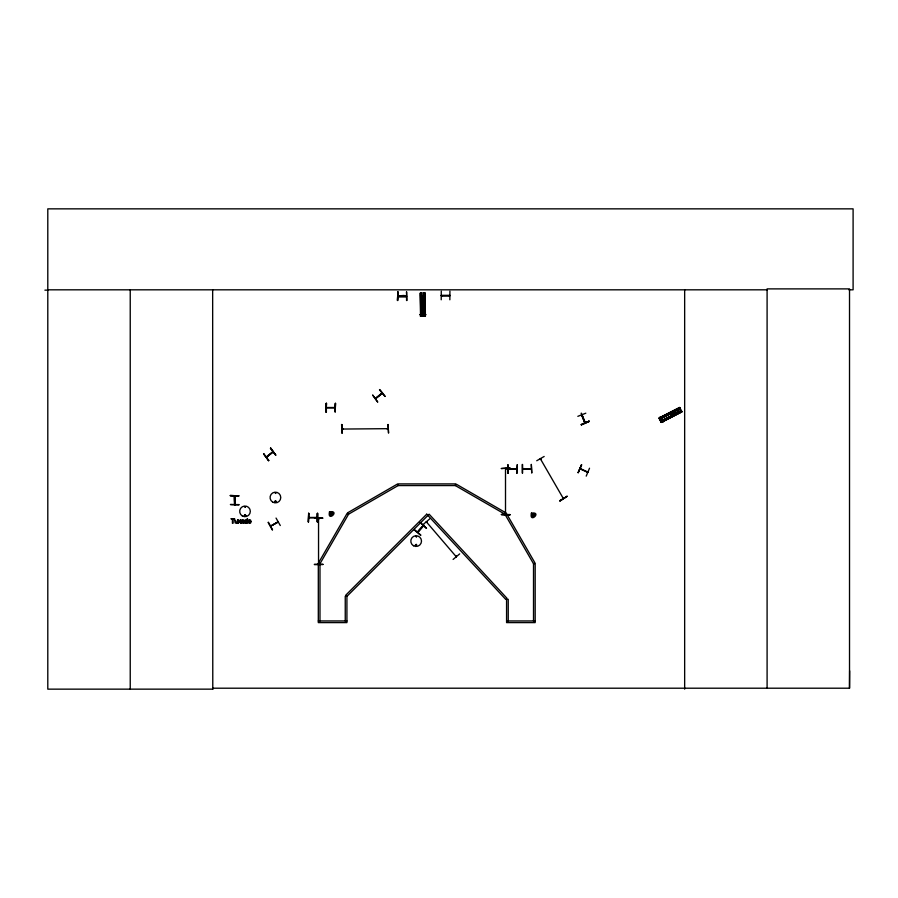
<?xml version="1.0" encoding="UTF-8"?>
<svg xmlns="http://www.w3.org/2000/svg" width="898" height="898" viewBox="0 0 898 898"><rect width="100%" height="100%" fill="white"/><g stroke="black" fill="none" stroke-linecap="round" stroke-linejoin="round"><path stroke-width="1.35" d="M848.902 289.818L853.1 289.818L853.1 208.852L47.796 208.852L47.796 689.148L212.781 689.148L212.669 688.205L849.519 688.205L849.643 670.84M266.257 456.902L272.857 451.604M581.691 414.932C590.906 438.74 578.132 403.808 581.994 415.662M234.771 495.909C234.344 517.36 236.039 493.036 234.378 496.695M234.524 504.508L234.513 503.554L234.816 504.496M318.543 564.135L318.532 563.181L318.835 564.135M505.843 513.667L505.9 514.262M245.457 507.022L244.548 506.775L245.412 507.011M245.569 515.519C244.537 513.42 244.29 516.979 245.446 515.62M245.749 515.564C244.514 512.354 243.695 518.146 245.828 515.362M274.844 501.522C276.573 499.95 275.394 503.048 274.979 501.78M415.325 545.108C417.48 542.594 416.605 547.578 415.404 545.299M416.56 536.746L415.74 536.409L416.526 536.847M415.594 544.951C416.852 546.927 416.515 543.627 415.785 544.738M427.122 522.153L426.326 521.817M455.656 556.176L456.476 556.468L455.881 555.862M331.07 515.272L332.844 514.026L331.609 512.264L329.835 513.499L331.07 515.272L331.295 514.004M331.384 513.521L331.609 512.264M532.985 516.597L533.21 515.34L531.818 515.62L532.985 516.597L534.422 516.081L534.231 513.925L532.076 514.116L531.818 515.62M533.21 515.34L533.513 513.589M278.043 521.693L270.713 526.116L278.167 522.03M234.816 496.695C232.773 492.643 236.028 518.326 234.861 496.01M318.487 563.36L318.543 564.045L318.543 518.18M318.88 563.955L318.925 563.36M505.9 468.666L505.855 469.272M505.462 513.667L505.507 514.352L505.507 468.498M417.738 532.289C433.128 515.542 414.607 533.378 418.322 531.65M456.229 556.704L456.016 555.873M276.146 501.937C275.664 498.457 273.531 503.89 276.169 501.724M422.632 315.995L423.227 315.007M578.121 472.617L581.545 464.749L578.177 472.64M580.018 469.014L580.883 468.969M586.966 471.944L587.876 472.011M589.526 468.217L586.214 476.131M532.267 516.26L533.289 514.857M343.047 428.963L342.093 428.975M509.211 468.936L508.257 469.239M326.479 407.512L335.066 407.512M441.277 295.341L442.052 295.734M540.304 458.755L541.079 459.383L540.641 458.552M563.574 498.356L563.136 497.526M275.753 493.384L275.192 492.654L275.63 493.429M585.238 422.711L584.587 422.139M342.093 428.672L343.047 428.66M342.273 429.053L388.048 428.672M342.957 429.042L342.183 428.672M508.257 468.947L509.121 468.936M508.347 468.947L516.844 469.284L508.212 469.373M516.002 468.857L516.821 469.227L508.436 469.284M273.003 452.042L266.482 457.138M376.183 398.218L375.712 398.589M405.638 296.059L406.502 296.059M406.323 296.452L398.095 296.452M441.367 295.341L449.741 295.319M449.741 295.678L441.457 295.734M330.363 514.936L331.182 513.948M331.497 513.577L332.316 512.601M534.231 513.925L533.412 514.913L534.68 514.576M414.068 529.741L420.623 535.287M422.958 525.656L422.891 526.385M417.806 532.346L423.418 525.779M375.42 398.218L381.987 393.122L381.392 393.481M660.501 420.309L661.141 419.332L661.411 419.95M423.16 524.488L429.671 518.909M453.108 559.432L459.664 553.886M318.487 519.089L318.835 518.18M505.81 469.351L505.855 468.52M266.403 457.284L273.172 451.919M268.569 460.73L263.597 453.726L268.603 460.708M379.484 389.822L384.916 396.467M382.267 393.29L375.69 398.555M375.555 398.723L382.324 393.358M536.735 460.753L544.166 456.465M540.731 459.45L540.719 458.687M559.982 501.005L567.143 496.257L559.959 500.972M559.768 500.646L567.177 496.313M268.109 522.423L272.285 529.932M276.045 518.067L280.288 525.521M278.257 522.03L270.668 526.093M659.053 418.12L679.752 407.524M659.177 418.356L679.853 407.737M679.954 407.939L659.267 418.524L680.01 408.04M659.401 418.782L680.078 408.175M659.693 419.366L674.252 411.8M676.688 410.554L680.336 408.68M659.862 419.635L660.457 420.803M660.602 421.083L681.301 410.521M681.425 410.756L660.748 421.387L681.459 410.835M660.861 421.589L680.37 411.699M660.984 421.836L680.448 411.868M661.029 421.925L680.504 411.958M661.13 422.127L681.84 411.576M661.242 422.341L681.93 411.744L679.696 407.434L659.02 418.041L661.287 422.43L681.975 411.845M577.829 416.335L585.822 413.192M589.066 421.14L581.309 424.833L589.077 421.162M581.174 424.496L589.11 421.252M581.298 424.799L589.234 421.544M329.903 514.285L331.115 513.847M331.575 513.678L332.776 513.241M426.55 521.626L426.797 522.434M515.946 468.835L516.844 468.891M522.883 468.576L531.223 469.014M420.533 295.453L424.833 295.397M420.556 297.025L424.844 296.98M420.578 299.382L424.866 299.337M420.601 301.481L424.889 301.436M420.623 303.838L424.911 303.793M420.735 313.952L425.023 313.907M420.028 314.648L425.753 314.581M420.028 314.816L425.753 314.76M420.432 316.332L425.394 316.264L425.136 293.017L420.174 293.096L420.533 316.332M341.588 424.529L342.116 433.117L341.633 424.529M388.015 424.529L388.553 433.105L388.082 424.529M342.183 428.963L342.957 428.963M387.958 428.963L387.117 429.019L387.869 428.627M508.29 473.381L508.111 464.805M230.326 495.505L238.913 495.887L230.326 495.471M230.326 495.831L238.913 495.831M238.969 504.597L230.382 504.53L238.969 504.912M509.952 514.857L501.365 514.475L509.952 514.891M501.365 514.588L509.952 514.532M314.39 517.731L322.977 518.157L314.423 517.854M314.401 564.281L322.977 564.225M314.401 564.64L322.988 564.539M44.9 290.155L47.796 290.144M47.796 289.818L767.094 289.818M441.277 291.199L441.21 299.786M406.502 291.917L406.94 300.504M441.244 295.734L449.876 295.734M406.525 296.452L397.893 296.576L406.525 296.677C405.941 293.983 396.579 296.845 398.69 295.97M449.853 299.786L449.92 291.199M326.569 407.894L335.089 407.905M522.232 464.479L522.266 473.066M531.29 464.479L531.762 473.066L531.347 464.479M522.681 469.014L531.313 468.924M317.308 513.33L317.308 521.906M308.822 517.472L317.129 517.428M308.699 517.854L317.331 517.764M318.307 620.945L346.92 620.945M506.573 620.945L535.174 620.945M244.997 516.137L244.256 515.564M449.079 295.734L449.853 295.341M540.776 459.45L540.383 458.788L563.315 498.502M531.751 514.835L533.008 515.048M533.491 515.138L534.748 515.362M329.835 513.499L331.104 513.723M331.575 513.813L332.844 514.026M580.209 468.576L587.797 471.978M581.657 464.794L578.233 472.662M579.861 468.846L587.741 472.382M456.15 556.704L455.656 556.098M532.076 514.116L533.064 514.936M533.434 515.25L534.422 516.081M330.172 512.78L331.149 513.611M331.53 513.925L332.507 514.745M414.304 529.472L420.825 535.051M426.382 521.884L456.173 556.637M379.832 389.552L385.163 396.276M270.377 448.338L275.765 455.028M263.563 453.748L268.895 460.472M562.878 497.761L563.271 498.424M268.423 522.254L272.554 529.775M677.754 408.803L679.707 412.631M676.351 409.522L678.304 413.338M674.252 410.599L676.205 414.416M672.378 411.542L674.342 415.37M670.278 412.62L672.243 416.448M661.276 417.233L663.229 421.061M660.344 416.908L662.949 422.004M660.187 416.986L662.791 422.082M581.567 414.887L584.879 422.857M582.016 414.842L585.215 422.52M532.727 513.667L533.165 514.868M533.333 515.329L533.771 516.53M330.823 512.331L331.261 513.533M331.429 513.993L331.867 515.194M424.799 293.029L425.057 316.264L424.754 293.029M424.574 293.029L424.72 316.276M424.305 293.029L424.529 316.276M424.215 294.398L424.451 316.276M423.923 293.029L424.215 316.276M423.755 294.398L423.968 314.906M423.665 294.409L423.867 314.917M423.564 316.287L422.251 316.298M421.678 294.443L421.925 314.951M421.6 294.443L421.813 314.951M421.387 293.085L421.6 316.321M421.364 316.332L421.128 294.454L421.285 316.332M420.87 294.454L420.994 316.332M420.803 316.332L420.511 293.096L420.724 316.332M507.797 464.805L507.853 473.381M341.947 424.529L342.003 433.117M318.835 518.269L318.846 519.044M849.519 688.205L849.519 288.887L767.094 288.887L767.094 688.205M684.658 289.818L684.658 689.148M533.513 620.945L533.513 563.731L504.901 514.172L455.353 485.571L398.14 485.571L348.581 514.172L319.98 563.731L319.98 620.945M522.591 464.479L522.591 473.066M508.234 620.945L508.234 599.325L506.573 599.325L506.573 622.606L535.174 622.606L535.174 563.731L533.513 563.731L534.95 562.889L506.349 513.342L504.901 514.172L505.731 512.736L456.184 484.123L455.353 485.571L455.353 483.899L398.14 483.899L398.14 485.571L397.298 484.123L347.751 512.736L348.581 514.172L347.144 513.342L318.532 562.889L319.98 563.731L318.307 563.731L318.307 622.606L346.92 622.606L346.92 596.272L345.247 596.272L345.247 620.945M406.626 291.917L406.558 300.504M397.803 291.917L397.803 300.504M335.19 403.37L335.19 411.958M326.367 403.37L326.367 411.958M326.053 403.37L326.053 411.958M317.746 513.33L317.746 521.906M308.609 513.33L308.609 521.906M212.658 289.818L212.781 689.148M130.232 289.818L130.232 689.148M251.058 521.581L250.643 522.905A1.347 1.347 0 0 1 249.869 523.343L248.241 522.625L248.432 520.256A1.358 1.358 0 0 1 249.217 519.807L249.869 519.807A1.336 1.336 0 0 1 250.643 520.256L251.058 521.581M241.315 521.199L241.989 523.096L244.166 523.074L241.899 521.918L244.234 521.637L243.661 519.987L242.236 519.908L241.315 521.199M244.604 521.188L245.109 523.119L247.433 523.276L247.433 518.539L246.86 520.009A1.549 1.549 0 0 0 245.726 519.819A1.336 1.336 0 0 0 245.008 520.256L244.604 521.188M248.667 521.008C249.083 526.273 251.9 518.269 248.667 521.008M245.233 521.042C245.637 526.093 248.095 518.225 245.233 521.042M421.836 302.401C423.037 306.027 424.631 299.797 421.836 302.401M671.401 413.697C672.389 417.402 674.364 411.273 671.401 413.697M241.955 520.818C244.121 522.905 243.728 518.864 241.955 520.818M240.428 519.875L239.586 521.154L238.071 519.875L239.238 521.592L238.06 523.276L239.553 521.996L241.079 523.276L239.912 521.547L241.079 519.875L240.428 519.875M420.264 522.49L426.516 528.383L420.242 522.524M329.51 511.793C327.052 522.849 340.757 510.187 329.51 511.793M426.741 514.172L345.831 595.093L347.01 596.272L429.143 514.217L506.887 598.191L505.664 599.325L426.741 514.172M531.414 513.117C528.967 524.174 542.661 511.512 531.414 513.117M270.713 448.08L275.664 455.106L270.713 448.08M372.76 395.154L377.755 402.147L372.749 395.165M237.038 522.905L235.119 522.894L234.939 519.875L236.152 522.827L237.038 522.412L237.611 519.875L237.611 523.276L237.038 522.905M680.213 408.433L659.536 419.063L680.257 408.511M517.293 464.737L516.866 473.325L517.293 464.737M509.952 467.993L501.365 468.52L509.952 467.993M397.915 291.917L397.444 300.504L397.904 291.917M326.479 403.37L326.008 411.958L326.479 403.37M335.549 403.37L335.122 411.958L335.504 403.37M308.732 513.33L308.295 521.906L308.732 513.33M234.558 518.741L230.909 518.741L232.425 519.28L232.425 523.276L233.031 523.276L233.031 519.28L234.558 518.741M317.432 521.906L317.432 513.33L317.376 521.906M413.473 545.737A5.366 5.366 0 0 0 421.51 541.09A5.366 5.366 0 0 0 413.473 536.454A5.366 5.366 0 0 0 413.473 545.737M272.745 502.15A5.354 5.354 0 0 0 280.771 497.514A5.354 5.354 0 0 0 272.745 492.879A5.354 5.354 0 0 0 272.745 502.15M242.337 515.968A5.332 5.332 0 0 0 250.329 511.355A5.332 5.332 0 0 0 242.337 506.741A5.332 5.332 0 0 0 242.337 515.968"/></g></svg>
